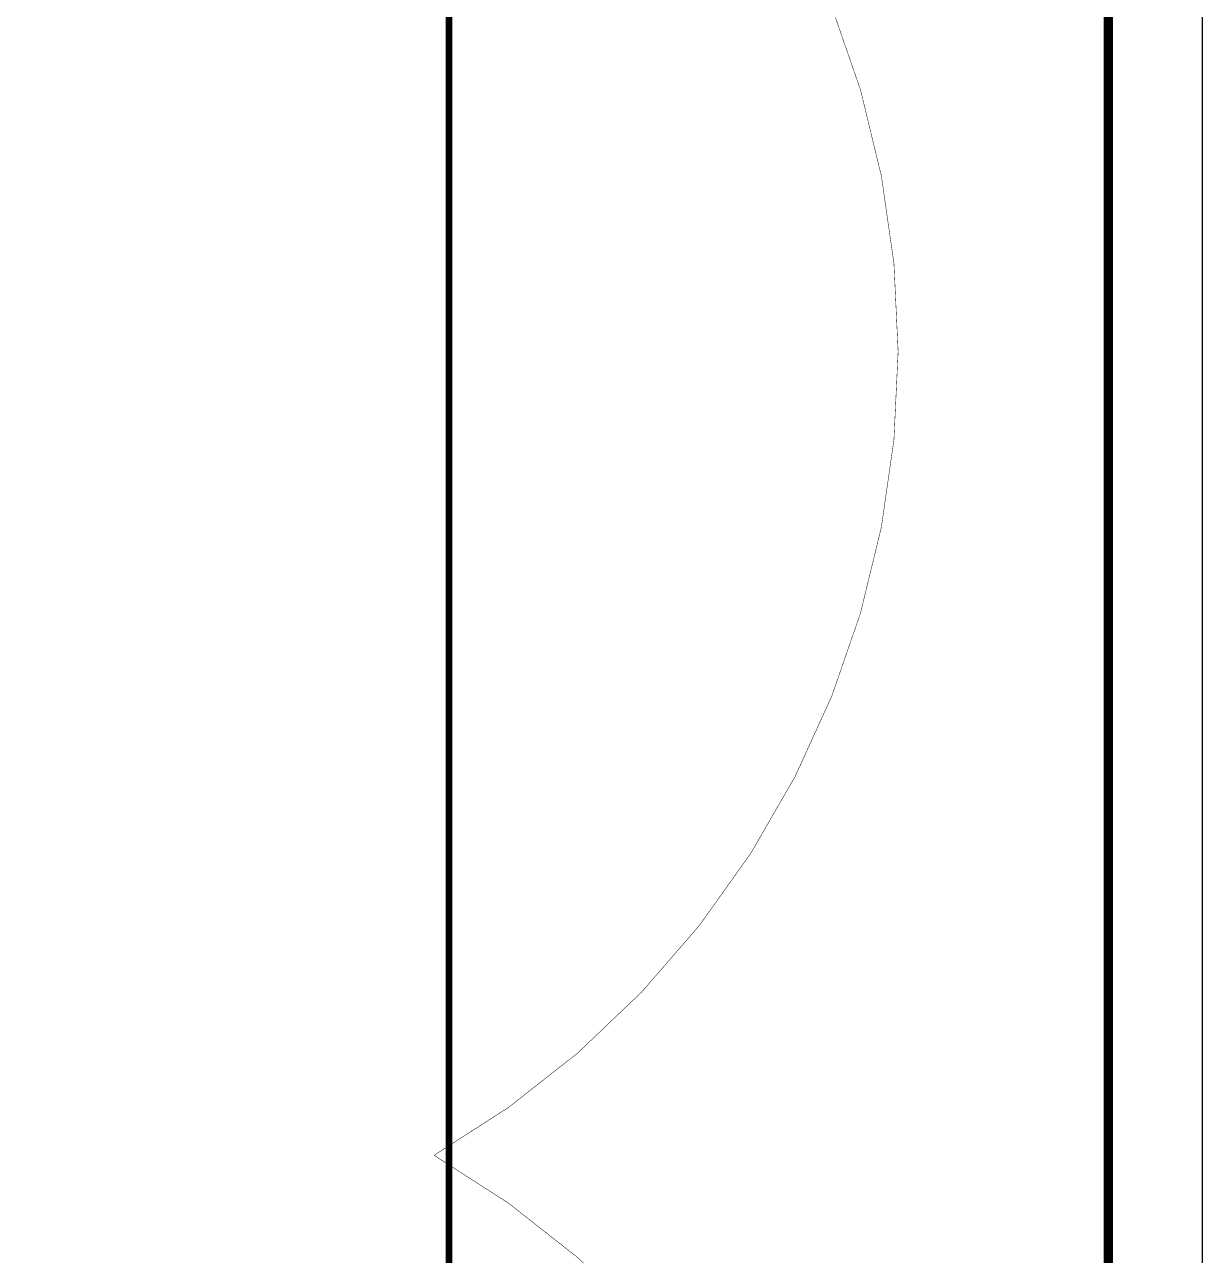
# Model space of a CAD drawing. Extents: x -668857 to 185752, y -270966 to 286822.
# Drawn here: x -148245 to -135737, y -232949 to -219877 of the extents above; entities that cross this region are included whole.
import ezdxf

# ---------------------------------------------------------------- set-up
doc = ezdxf.new("R2010")
doc.units = 0
doc.header["$LTSCALE"] = 1000
doc.layers.get('0').update_dxf_attribs({"linetype": 'CONTINUOUS'})
doc.layers.add('-TK', color=7, linetype='CONTINUOUS')
doc.layers.add('图框', color=9, linetype='CONTINUOUS', lineweight=18)
doc.layers.add('审图修改', color=2, linetype='CONTINUOUS', plot=False)

# ---------------------------------------------------------------- blocks, each defined once
blk = doc.blocks.new('A1')
blk.add_lwpolyline([(0, 59400), (0, 0), (84100, 0), (84100, 59400)], close=True)
at = {"const_width": 100}
blk.add_lwpolyline([(2500, 58400), (2500, 1000), (83100, 1000), (83100, 58400)], close=True, dxfattribs=at)
at = {"layer": '图框', "const_width": 70}
blk.add_lwpolyline([(76100, 1000), (76100, 58400)], dxfattribs=at)

msp = doc.modelspace()

# ---------------------------------------------------------------- linework, layer by layer
at = {"layer": '审图修改', "const_width": 5}
msp.add_lwpolyline([(-229268, -180663.74, -0.57735027), (-212193.84, -180663.74, -0.57735027), (-195119.67, -180663.74, -0.57735027), (-178045.5, -180663.74, -0.57735027), (-160971.34, -180663.74, -0.57735027), (-143897.17, -180663.74, -0.57735027), (-143897.17, -197737.9, -0.57735027), (-143897.17, -214812.07, -0.57735027), (-143897.17, -231886.23, -0.57735027), (-143897.17, -248960.4, -0.57735027), (-143897.17, -266034.56, -0.57735027), (-160971.34, -266034.56, -0.57735027), (-178045.5, -266034.56, -0.57735027), (-195119.67, -266034.56, -0.57735027), (-212193.84, -266034.56, -0.57735027), (-229268, -266034.56, -0.57735027), (-229268, -248960.4, -0.57735027), (-229268, -231886.23, -0.57735027), (-229268, -214812.07, -0.57735027), (-229268, -197737.9, -0.57735027), (-229268, -180663.74, -0.57735027), (-229268, -180663.74, -0.57735027)], format="xyb", dxfattribs=at)

# ---------------------------------------------------------------- block references
at = {"layer": '-TK'}
msp.add_blockref('A1', (-219837.15, -247465.57), dxfattribs=at)

doc.saveas('drawing.dxf')
